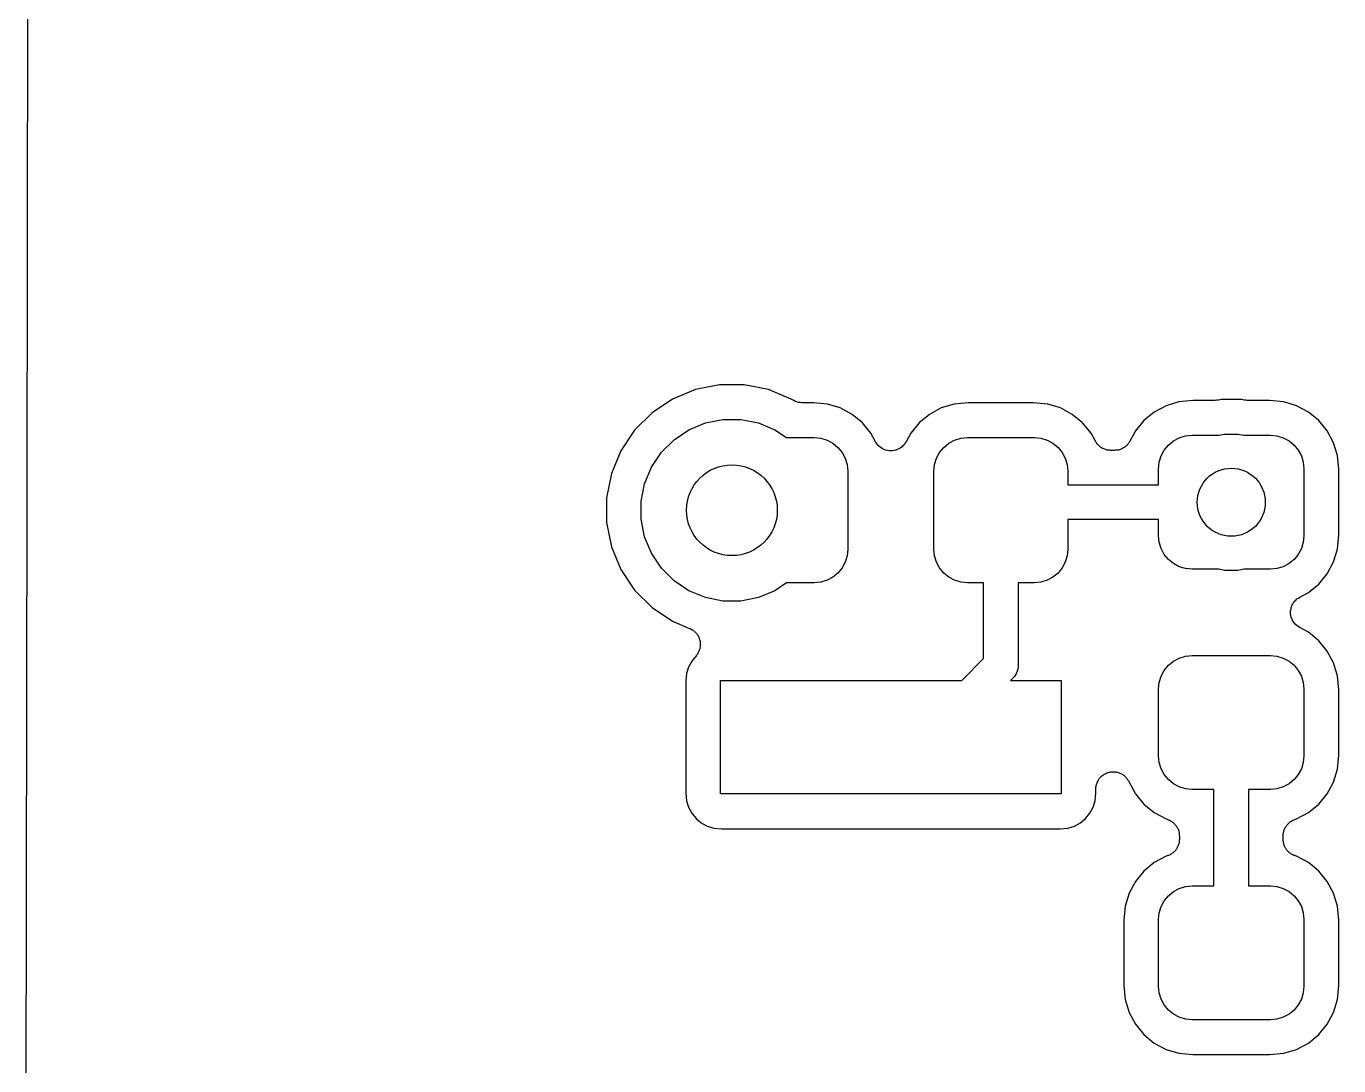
# Model space of a CAD drawing. Extents: x 0.48 to 2.43, y -7.79 to -4.85.
# Drawn here: x 0.48 to 0.7076, y -5.805 to -5.6247 of the extents above; entities that cross this region are included whole.
import ezdxf

# ---------------------------------------------------------------- set-up
doc = ezdxf.new("R2010")
doc.units = 0
doc.header["$MEASUREMENT"] = 0
doc.layers.add('BLACK', color=7, linetype='CONTINUOUS')

msp = doc.modelspace()

# ---------------------------------------------------------------- linework, layer by layer
at = {"layer": 'BLACK', "linetype": 'CONTINUOUS'}
for p, q in [((0.480105, -5.70622), (0.480248, -5.59801)), ((0.60022, -5.68691), (0.596019, -5.68775)), ((0.604504, -5.68691), (0.60022, -5.68691)), ((0.608706, -5.68775), (0.604504, -5.68691)), ((0.596019, -5.68775), (0.592061, -5.68939)), ((0.612664, -5.68939), (0.608706, -5.68775)), ((0.592061, -5.68939), (0.588499, -5.69177)), ((0.612851, -5.68951), (0.612664, -5.68939)), ((0.613095, -5.68964), (0.612851, -5.68951)), ((0.613336, -5.68978), (0.613095, -5.68964)), ((0.613352, -5.68978), (0.613336, -5.68978)), ((0.613368, -5.68979), (0.613352, -5.68978)), ((0.613632, -5.68987), (0.613368, -5.68979)), ((0.613894, -5.68995), (0.613632, -5.68987)), ((0.613911, -5.68996), (0.613894, -5.68995)), ((0.613928, -5.68996), (0.613911, -5.68996)), ((0.614202, -5.68999), (0.613928, -5.68996)), ((0.614476, -5.69002), (0.614202, -5.68999)), ((0.61451, -5.69002), (0.614476, -5.69002)), ((0.614511, -5.69002), (0.61451, -5.69002)), ((0.61451, -5.69002), (0.61451, -5.69002)), ((0.614518, -5.69002), (0.614511, -5.69002)), ((0.616486, -5.69002), (0.614518, -5.69002)), ((0.618943, -5.69026), (0.616486, -5.69002)), ((0.621163, -5.69093), (0.618943, -5.69026)), ((0.62321, -5.69203), (0.621163, -5.69093)), ((0.638679, -5.69093), (0.636633, -5.69203)), ((0.6409, -5.69026), (0.638679, -5.69093)), ((0.643356, -5.69002), (0.6409, -5.69026)), ((0.654675, -5.69002), (0.643356, -5.69002)), ((0.657132, -5.69026), (0.654675, -5.69002)), ((0.659352, -5.69093), (0.657132, -5.69026)), ((0.661399, -5.69203), (0.659352, -5.69093)), ((0.677656, -5.69054), (0.675609, -5.69163)), ((0.679876, -5.68987), (0.677656, -5.69054)), ((0.682332, -5.68963), (0.679876, -5.68987)), ((0.686156, -5.68963), (0.682332, -5.68963)), ((0.686426, -5.6896), (0.686156, -5.68963)), ((0.6867, -5.68958), (0.686426, -5.6896)), ((0.686738, -5.68957), (0.6867, -5.68958)), ((0.686739, -5.68957), (0.686738, -5.68957)), ((0.686741, -5.68957), (0.686739, -5.68957)), ((0.686739, -5.68957), (0.686739, -5.68957)), ((0.687222, -5.68947), (0.686741, -5.68957)), ((0.690731, -5.68947), (0.687222, -5.68947)), ((0.691212, -5.68957), (0.690731, -5.68947)), ((0.691482, -5.68959), (0.691212, -5.68957)), ((0.691755, -5.68963), (0.691482, -5.68959)), ((0.691794, -5.68963), (0.691755, -5.68963)), ((0.69562, -5.68963), (0.691794, -5.68963)), ((0.698077, -5.68987), (0.69562, -5.68963)), ((0.700297, -5.69054), (0.698077, -5.68987)), ((0.702343, -5.69163), (0.700297, -5.69054)), ((0.588499, -5.69177), (0.585469, -5.6948)), ((0.594903, -5.69471), (0.597769, -5.69352)), ((0.597769, -5.69352), (0.600811, -5.69291)), ((0.600811, -5.69291), (0.603913, -5.69291)), ((0.603913, -5.69291), (0.606956, -5.69352)), ((0.606956, -5.69352), (0.609822, -5.69471)), ((0.625003, -5.6935), (0.62321, -5.69203)), ((0.626475, -5.69529), (0.625003, -5.6935)), ((0.634839, -5.6935), (0.633367, -5.69529)), ((0.636633, -5.69203), (0.634839, -5.6935)), ((0.663192, -5.6935), (0.661399, -5.69203)), ((0.664664, -5.69529), (0.663192, -5.6935)), ((0.673816, -5.69311), (0.672344, -5.6949)), ((0.675609, -5.69163), (0.673816, -5.69311)), ((0.704137, -5.69311), (0.702343, -5.69163)), ((0.705609, -5.6949), (0.704137, -5.69311)), ((0.585469, -5.6948), (0.583089, -5.69836)), ((0.592323, -5.69643), (0.594903, -5.69471)), ((0.609822, -5.69471), (0.611853, -5.69606)), ((0.627276, -5.69679), (0.626475, -5.69529)), ((0.633367, -5.69529), (0.632567, -5.69679)), ((0.665414, -5.6967), (0.664664, -5.69529)), ((0.672344, -5.6949), (0.671383, -5.6967)), ((0.679963, -5.69611), (0.681052, -5.69578)), ((0.681052, -5.69578), (0.682185, -5.69567)), ((0.682185, -5.69567), (0.686823, -5.69567)), ((0.686823, -5.69567), (0.687813, -5.69547)), ((0.687813, -5.69547), (0.69014, -5.69547)), ((0.69014, -5.69547), (0.691129, -5.69567)), ((0.691129, -5.69567), (0.695768, -5.69567)), ((0.695768, -5.69567), (0.696901, -5.69578)), ((0.696901, -5.69578), (0.69799, -5.69611)), ((0.706703, -5.69695), (0.705609, -5.6949)), ((0.59013, -5.69862), (0.592323, -5.69643)), ((0.611853, -5.69606), (0.616634, -5.69606)), ((0.616634, -5.69606), (0.617767, -5.69617)), ((0.617767, -5.69617), (0.618856, -5.69651)), ((0.618856, -5.69651), (0.61986, -5.69704)), ((0.61986, -5.69704), (0.62074, -5.69776)), ((0.62074, -5.69776), (0.621462, -5.69864)), ((0.627435, -5.69703), (0.627276, -5.69679)), ((0.627592, -5.69727), (0.627435, -5.69703)), ((0.627597, -5.69727), (0.627592, -5.69727)), ((0.627601, -5.69728), (0.627597, -5.69727)), ((0.627802, -5.69748), (0.627601, -5.69728)), ((0.628004, -5.69768), (0.627802, -5.69748)), ((0.628009, -5.69769), (0.628004, -5.69768)), ((0.628014, -5.69769), (0.628009, -5.69769)), ((0.62825, -5.69785), (0.628014, -5.69769)), ((0.628489, -5.69801), (0.62825, -5.69785)), ((0.628495, -5.69802), (0.628489, -5.69801)), ((0.6285, -5.69802), (0.628495, -5.69802)), ((0.628767, -5.69813), (0.6285, -5.69802)), ((0.629028, -5.69824), (0.628767, -5.69813)), ((0.629034, -5.69824), (0.629028, -5.69824)), ((0.62904, -5.69825), (0.629034, -5.69824)), ((0.629324, -5.6983), (0.62904, -5.69825)), ((0.629601, -5.69836), (0.629324, -5.6983)), ((0.630762, -5.69826), (0.630482, -5.69831)), ((0.630768, -5.69825), (0.630762, -5.69826)), ((0.630775, -5.69825), (0.630768, -5.69825)), ((0.631042, -5.69814), (0.630775, -5.69825)), ((0.631305, -5.69804), (0.631042, -5.69814)), ((0.631311, -5.69804), (0.631305, -5.69804)), ((0.631317, -5.69803), (0.631311, -5.69804)), ((0.631558, -5.69787), (0.631317, -5.69803)), ((0.631796, -5.69772), (0.631558, -5.69787)), ((0.631801, -5.69771), (0.631796, -5.69772)), ((0.631806, -5.69771), (0.631801, -5.69771)), ((0.63201, -5.69751), (0.631806, -5.69771)), ((0.632215, -5.69731), (0.63201, -5.69751)), ((0.632219, -5.69731), (0.632215, -5.69731)), ((0.632224, -5.6973), (0.632219, -5.69731)), ((0.632379, -5.69707), (0.632224, -5.6973)), ((0.632547, -5.69683), (0.632379, -5.69707)), ((0.632553, -5.69682), (0.632547, -5.69683)), ((0.632567, -5.69679), (0.632553, -5.69682)), ((0.632553, -5.69682), (0.632553, -5.69682)), ((0.632553, -5.69682), (0.632553, -5.69682)), ((0.63838, -5.69864), (0.639102, -5.69776)), ((0.639102, -5.69776), (0.639982, -5.69704)), ((0.639982, -5.69704), (0.640986, -5.69651)), ((0.640986, -5.69651), (0.642076, -5.69617)), ((0.642076, -5.69617), (0.643209, -5.69606)), ((0.643209, -5.69606), (0.654823, -5.69606)), ((0.654823, -5.69606), (0.655956, -5.69617)), ((0.655956, -5.69617), (0.657045, -5.69651)), ((0.657045, -5.69651), (0.658049, -5.69704)), ((0.658049, -5.69704), (0.658929, -5.69776)), ((0.658929, -5.69776), (0.659651, -5.69864)), ((0.665488, -5.69681), (0.665414, -5.6967)), ((0.66555, -5.69693), (0.665488, -5.69681)), ((0.66565, -5.69705), (0.66555, -5.69693)), ((0.665739, -5.69718), (0.66565, -5.69705)), ((0.665833, -5.69728), (0.665739, -5.69718)), ((0.665917, -5.69738), (0.665833, -5.69728)), ((0.66604, -5.69749), (0.665917, -5.69738)), ((0.666153, -5.6976), (0.66604, -5.69749)), ((0.666263, -5.69767), (0.666153, -5.6976)), ((0.666365, -5.69776), (0.666263, -5.69767)), ((0.666506, -5.69784), (0.666365, -5.69776)), ((0.666639, -5.69793), (0.666506, -5.69784)), ((0.666762, -5.69798), (0.666639, -5.69793)), ((0.666878, -5.69804), (0.666762, -5.69798)), ((0.667031, -5.69809), (0.666878, -5.69804)), ((0.667179, -5.69815), (0.667031, -5.69809)), ((0.667309, -5.69818), (0.667179, -5.69815)), ((0.667436, -5.69822), (0.667309, -5.69818)), ((0.667596, -5.69824), (0.667436, -5.69822)), ((0.667753, -5.69827), (0.667596, -5.69824)), ((0.667886, -5.69827), (0.667753, -5.69827)), ((0.668018, -5.69828), (0.667886, -5.69827)), ((0.66806, -5.69828), (0.668018, -5.69828)), ((0.668737, -5.69828), (0.66806, -5.69828)), ((0.66887, -5.69827), (0.668737, -5.69828)), ((0.669003, -5.69827), (0.66887, -5.69827)), ((0.66916, -5.69824), (0.669003, -5.69827)), ((0.66932, -5.69823), (0.66916, -5.69824)), ((0.669447, -5.69819), (0.66932, -5.69823)), ((0.669578, -5.69816), (0.669447, -5.69819)), ((0.669727, -5.6981), (0.669578, -5.69816)), ((0.669881, -5.69806), (0.669727, -5.6981)), ((0.669998, -5.69799), (0.669881, -5.69806)), ((0.670121, -5.69795), (0.669998, -5.69799)), ((0.670256, -5.69786), (0.670121, -5.69795)), ((0.670398, -5.69778), (0.670256, -5.69786)), ((0.670501, -5.6977), (0.670398, -5.69778)), ((0.670612, -5.69763), (0.670501, -5.6977)), ((0.670727, -5.69751), (0.670612, -5.69763)), ((0.670851, -5.69741), (0.670727, -5.69751)), ((0.670936, -5.69731), (0.670851, -5.69741)), ((0.671031, -5.69722), (0.670936, -5.69731)), ((0.671122, -5.69708), (0.671031, -5.69722)), ((0.671224, -5.69696), (0.671122, -5.69708)), ((0.671288, -5.69684), (0.671224, -5.69696)), ((0.671363, -5.69673), (0.671288, -5.69684)), ((0.671383, -5.6967), (0.671363, -5.69673)), ((0.67682, -5.69925), (0.677357, -5.69825)), ((0.677357, -5.69825), (0.678079, -5.69737)), ((0.678079, -5.69737), (0.678959, -5.69665)), ((0.678959, -5.69665), (0.679963, -5.69611)), ((0.69799, -5.69611), (0.698994, -5.69665)), ((0.698994, -5.69665), (0.699874, -5.69737)), ((0.699874, -5.69737), (0.700596, -5.69825)), ((0.700596, -5.69825), (0.701133, -5.69925)), ((0.707376, -5.69917), (0.706703, -5.69695)), ((0.583089, -5.69836), (0.58145, -5.70232)), ((0.588406, -5.7012), (0.59013, -5.69862)), ((0.621462, -5.69864), (0.621999, -5.69965)), ((0.621999, -5.69965), (0.622329, -5.70074)), ((0.629608, -5.69836), (0.629601, -5.69836)), ((0.629614, -5.69836), (0.629608, -5.69836)), ((0.629902, -5.69836), (0.629614, -5.69836)), ((0.630187, -5.69837), (0.629902, -5.69836)), ((0.630193, -5.69836), (0.630187, -5.69837)), ((0.6302, -5.69836), (0.630193, -5.69836)), ((0.630482, -5.69831), (0.6302, -5.69836)), ((0.637513, -5.70074), (0.637844, -5.69965)), ((0.637844, -5.69965), (0.63838, -5.69864)), ((0.659651, -5.69864), (0.660188, -5.69965)), ((0.660188, -5.69965), (0.660518, -5.70074)), ((0.676378, -5.70148), (0.67649, -5.70034)), ((0.67649, -5.70034), (0.67682, -5.69925)), ((0.701133, -5.69925), (0.701463, -5.70034)), ((0.701463, -5.70034), (0.701575, -5.70148)), ((0.707618, -5.70162), (0.707376, -5.69917)), ((0.58145, -5.70232), (0.580614, -5.70652)), ((0.587219, -5.70407), (0.588406, -5.7012)), ((0.622329, -5.70074), (0.622441, -5.70187)), ((0.622441, -5.70187), (0.622441, -5.71545)), ((0.637402, -5.70187), (0.637513, -5.70074)), ((0.637402, -5.71545), (0.637402, -5.70187)), ((0.660518, -5.70074), (0.66063, -5.70187)), ((0.66063, -5.70187), (0.66063, -5.70428)), ((0.676378, -5.70428), (0.676378, -5.70148)), ((0.701575, -5.70148), (0.701575, -5.71309)), ((0.707618, -5.71294), (0.707618, -5.70162)), ((0.586614, -5.70711), (0.587219, -5.70407)), ((0.66063, -5.70428), (0.676378, -5.70428)), ((0.479959, -5.81693), (0.480105, -5.70622)), ((0.480105, -5.70622), (0.480105, -5.70622)), ((0.580614, -5.70652), (0.580614, -5.7108)), ((0.586614, -5.71021), (0.586614, -5.70711)), ((0.580614, -5.7108), (0.58145, -5.71501)), ((0.587219, -5.71325), (0.586614, -5.71021)), ((0.676378, -5.71028), (0.66063, -5.71028)), ((0.66063, -5.71028), (0.66063, -5.71545)), ((0.676378, -5.71309), (0.676378, -5.71028)), ((0.588406, -5.71612), (0.587219, -5.71325)), ((0.67649, -5.71422), (0.676378, -5.71309)), ((0.67682, -5.71531), (0.67649, -5.71422)), ((0.701463, -5.71422), (0.701133, -5.71531)), ((0.701575, -5.71309), (0.701463, -5.71422)), ((0.707376, -5.7154), (0.707618, -5.71294)), ((0.58145, -5.71501), (0.583089, -5.71896)), ((0.59013, -5.7187), (0.588406, -5.71612)), ((0.622441, -5.71545), (0.622329, -5.71659)), ((0.637513, -5.71659), (0.637402, -5.71545)), ((0.66063, -5.71545), (0.660518, -5.71659)), ((0.677357, -5.71632), (0.67682, -5.71531)), ((0.678079, -5.7172), (0.677357, -5.71632)), ((0.700596, -5.71632), (0.699874, -5.7172)), ((0.701133, -5.71531), (0.700596, -5.71632)), ((0.706703, -5.71762), (0.707376, -5.7154)), ((0.592323, -5.72089), (0.59013, -5.7187)), ((0.621462, -5.71868), (0.62074, -5.71956)), ((0.621999, -5.71768), (0.621462, -5.71868)), ((0.622329, -5.71659), (0.621999, -5.71768)), ((0.637844, -5.71768), (0.637513, -5.71659)), ((0.63838, -5.71868), (0.637844, -5.71768)), ((0.639102, -5.71956), (0.63838, -5.71868)), ((0.659651, -5.71868), (0.658929, -5.71956)), ((0.660188, -5.71768), (0.659651, -5.71868)), ((0.660518, -5.71659), (0.660188, -5.71768)), ((0.678959, -5.71792), (0.678079, -5.7172)), ((0.679963, -5.71846), (0.678959, -5.71792)), ((0.681052, -5.71879), (0.679963, -5.71846)), ((0.682185, -5.7189), (0.681052, -5.71879)), ((0.696901, -5.71879), (0.695768, -5.7189)), ((0.69799, -5.71846), (0.696901, -5.71879)), ((0.698994, -5.71792), (0.69799, -5.71846)), ((0.699874, -5.7172), (0.698994, -5.71792)), ((0.705609, -5.71967), (0.706703, -5.71762)), ((0.583089, -5.71896), (0.585469, -5.72252)), ((0.594903, -5.72262), (0.592323, -5.72089)), ((0.618856, -5.72082), (0.617767, -5.72115)), ((0.61986, -5.72028), (0.618856, -5.72082)), ((0.62074, -5.71956), (0.61986, -5.72028)), ((0.639982, -5.72028), (0.639102, -5.71956)), ((0.640986, -5.72082), (0.639982, -5.72028)), ((0.642076, -5.72115), (0.640986, -5.72082)), ((0.657045, -5.72082), (0.655956, -5.72115)), ((0.658049, -5.72028), (0.657045, -5.72082)), ((0.658929, -5.71956), (0.658049, -5.72028)), ((0.686823, -5.7189), (0.682185, -5.7189)), ((0.687813, -5.71909), (0.686823, -5.7189)), ((0.69014, -5.71909), (0.687813, -5.71909)), ((0.691129, -5.7189), (0.69014, -5.71909)), ((0.695768, -5.7189), (0.691129, -5.7189)), ((0.704137, -5.72146), (0.705609, -5.71967)), ((0.585469, -5.72252), (0.588499, -5.72555)), ((0.597769, -5.7238), (0.594903, -5.72262)), ((0.609822, -5.72262), (0.606956, -5.7238)), ((0.611853, -5.72126), (0.609822, -5.72262)), ((0.616634, -5.72126), (0.611853, -5.72126)), ((0.617767, -5.72115), (0.616634, -5.72126)), ((0.643209, -5.72126), (0.642076, -5.72115)), ((0.646016, -5.72126), (0.643209, -5.72126)), ((0.646016, -5.73439), (0.646016, -5.72126)), ((0.654823, -5.72126), (0.652016, -5.72126)), ((0.652016, -5.72126), (0.652016, -5.73548)), ((0.655956, -5.72115), (0.654823, -5.72126)), ((0.700846, -5.72373), (0.702343, -5.72293)), ((0.702343, -5.72293), (0.704137, -5.72146)), ((0.588499, -5.72555), (0.592061, -5.72793)), ((0.600811, -5.72441), (0.597769, -5.7238)), ((0.603913, -5.72441), (0.600811, -5.72441)), ((0.606956, -5.7238), (0.603913, -5.72441)), ((0.699336, -5.72578), (0.699393, -5.7255)), ((0.699393, -5.7255), (0.699395, -5.72549)), ((0.699395, -5.72549), (0.699397, -5.72548)), ((0.699397, -5.72548), (0.699507, -5.72522)), ((0.699507, -5.72522), (0.699618, -5.72496)), ((0.699618, -5.72496), (0.699622, -5.72495)), ((0.699622, -5.72495), (0.699625, -5.72495)), ((0.699625, -5.72495), (0.699786, -5.72471)), ((0.699786, -5.72471), (0.699945, -5.72447)), ((0.699945, -5.72447), (0.699949, -5.72447)), ((0.699949, -5.72447), (0.699953, -5.72446)), ((0.699953, -5.72446), (0.700158, -5.72426)), ((0.700158, -5.72426), (0.700359, -5.72406)), ((0.700359, -5.72406), (0.700365, -5.72405)), ((0.700365, -5.72405), (0.700369, -5.72405)), ((0.700369, -5.72405), (0.700608, -5.72389)), ((0.700608, -5.72389), (0.700846, -5.72373)), ((0.699272, -5.72664), (0.699275, -5.72636)), ((0.699273, -5.72665), (0.699272, -5.72664)), ((0.699273, -5.72666), (0.699273, -5.72665)), ((0.699327, -5.72694), (0.699273, -5.72666)), ((0.699275, -5.72636), (0.699276, -5.72607)), ((0.699276, -5.72607), (0.699278, -5.72606)), ((0.699278, -5.72606), (0.699336, -5.72578)), ((0.699278, -5.72606), (0.699278, -5.72606)), ((0.699381, -5.72722), (0.699327, -5.72694)), ((0.699383, -5.72722), (0.699381, -5.72722)), ((0.699384, -5.72723), (0.699383, -5.72722)), ((0.699492, -5.7275), (0.699384, -5.72723)), ((0.699599, -5.72776), (0.699492, -5.7275)), ((0.699602, -5.72777), (0.699599, -5.72776)), ((0.699605, -5.72777), (0.699602, -5.72777)), ((0.699762, -5.72801), (0.699605, -5.72777)), ((0.592061, -5.72793), (0.595031, -5.72916)), ((0.595031, -5.72916), (0.595069, -5.72918)), ((0.595069, -5.72918), (0.59519, -5.72925)), ((0.59519, -5.72925), (0.595317, -5.7293)), ((0.595317, -5.7293), (0.595446, -5.72939)), ((0.595446, -5.72939), (0.595582, -5.72946)), ((0.595582, -5.72946), (0.595688, -5.72955)), ((0.595688, -5.72955), (0.595802, -5.72963)), ((0.595802, -5.72963), (0.595911, -5.72974)), ((0.595911, -5.72974), (0.59603, -5.72984)), ((0.59603, -5.72984), (0.596116, -5.72995)), ((0.596116, -5.72995), (0.596213, -5.73005)), ((0.596213, -5.73005), (0.596299, -5.73018)), ((0.699918, -5.72825), (0.699762, -5.72801)), ((0.699923, -5.72826), (0.699918, -5.72825)), ((0.699927, -5.72826), (0.699923, -5.72826)), ((0.700121, -5.72846), (0.699927, -5.72826)), ((0.700327, -5.72867), (0.700121, -5.72846)), ((0.700333, -5.72868), (0.700327, -5.72867)), ((0.700337, -5.72868), (0.700333, -5.72868)), ((0.700561, -5.72883), (0.700337, -5.72868)), ((0.700809, -5.729), (0.700561, -5.72883)), ((0.700846, -5.72902), (0.700809, -5.729)), ((0.702343, -5.72982), (0.700846, -5.72902)), ((0.704137, -5.7313), (0.702343, -5.72982)), ((0.596299, -5.73018), (0.596396, -5.7303)), ((0.596396, -5.7303), (0.596459, -5.73042)), ((0.596459, -5.73042), (0.596536, -5.73054)), ((0.596536, -5.73054), (0.596594, -5.73068)), ((0.596594, -5.73068), (0.596666, -5.73082)), ((0.596666, -5.73082), (0.596705, -5.73095)), ((0.596705, -5.73095), (0.596757, -5.73108)), ((0.596757, -5.73108), (0.596787, -5.73123)), ((0.596787, -5.73123), (0.59683, -5.73138)), ((0.596837, -5.73239), (0.59682, -5.73254)), ((0.59683, -5.73138), (0.596843, -5.73152)), ((0.596867, -5.73224), (0.596837, -5.73239)), ((0.596843, -5.73152), (0.596869, -5.73165)), ((0.596868, -5.7321), (0.596867, -5.73224)), ((0.596882, -5.73196), (0.596868, -5.7321)), ((0.596869, -5.73165), (0.596869, -5.73181)), ((0.596869, -5.73181), (0.596882, -5.73196)), ((0.705609, -5.73309), (0.704137, -5.7313)), ((0.596202, -5.73384), (0.595381, -5.73484)), ((0.596279, -5.73372), (0.596202, -5.73384)), ((0.596367, -5.73362), (0.596279, -5.73372)), ((0.59644, -5.73348), (0.596367, -5.73362)), ((0.596527, -5.73335), (0.59644, -5.73348)), ((0.59658, -5.73322), (0.596527, -5.73335)), ((0.596646, -5.7331), (0.59658, -5.73322)), ((0.596692, -5.73296), (0.596646, -5.7331)), ((0.596752, -5.73281), (0.596692, -5.73296)), ((0.596779, -5.73268), (0.596752, -5.73281)), ((0.59682, -5.73254), (0.596779, -5.73268)), ((0.642214, -5.73819), (0.646016, -5.73439)), ((0.678959, -5.73484), (0.679963, -5.7343)), ((0.679963, -5.7343), (0.681052, -5.73397)), ((0.681052, -5.73397), (0.682185, -5.73386)), ((0.682185, -5.73386), (0.695768, -5.73386)), ((0.695768, -5.73386), (0.696901, -5.73397)), ((0.696901, -5.73397), (0.69799, -5.7343)), ((0.69799, -5.7343), (0.698994, -5.73484)), ((0.706703, -5.73514), (0.705609, -5.73309)), ((0.594824, -5.73588), (0.594481, -5.73701)), ((0.595381, -5.73484), (0.594824, -5.73588)), ((0.651693, -5.73699), (0.651522, -5.7373)), ((0.651801, -5.73678), (0.651693, -5.73699)), ((0.651972, -5.73622), (0.651801, -5.73678)), ((0.652016, -5.73578), (0.651972, -5.73622)), ((0.652016, -5.73548), (0.65203, -5.73563)), ((0.65203, -5.73563), (0.652016, -5.73578)), ((0.652016, -5.73578), (0.652016, -5.73578)), ((0.67682, -5.73744), (0.677357, -5.73644)), ((0.677357, -5.73644), (0.678079, -5.73556)), ((0.678079, -5.73556), (0.678959, -5.73484)), ((0.698994, -5.73484), (0.699874, -5.73556)), ((0.699874, -5.73556), (0.700596, -5.73644)), ((0.700596, -5.73644), (0.701133, -5.73744)), ((0.707376, -5.73736), (0.706703, -5.73514)), ((0.594481, -5.73701), (0.59435, -5.73834)), ((0.59435, -5.73834), (0.59435, -5.75773)), ((0.600394, -5.75787), (0.600394, -5.73819)), ((0.600394, -5.73819), (0.642214, -5.73819)), ((0.651033, -5.73786), (0.650699, -5.73819)), ((0.650699, -5.73819), (0.659449, -5.73819)), ((0.651147, -5.73776), (0.651033, -5.73786)), ((0.651373, -5.73749), (0.651147, -5.73776)), ((0.651522, -5.7373), (0.651373, -5.73749)), ((0.659449, -5.73819), (0.659449, -5.75787)), ((0.676378, -5.73967), (0.67649, -5.73853)), ((0.67649, -5.73853), (0.67682, -5.73744)), ((0.701133, -5.73744), (0.701463, -5.73853)), ((0.701463, -5.73853), (0.701575, -5.73967)), ((0.707618, -5.73981), (0.707376, -5.73736)), ((0.676378, -5.75128), (0.676378, -5.73967)), ((0.701575, -5.73967), (0.701575, -5.75128)), ((0.707618, -5.75113), (0.707618, -5.73981)), ((0.67649, -5.75241), (0.676378, -5.75128)), ((0.67682, -5.7535), (0.67649, -5.75241)), ((0.701463, -5.75241), (0.701133, -5.7535)), ((0.701575, -5.75128), (0.701463, -5.75241)), ((0.707376, -5.75359), (0.707618, -5.75113)), ((0.666017, -5.75532), (0.666109, -5.75521)), ((0.666109, -5.75521), (0.66619, -5.75509)), ((0.66619, -5.75509), (0.666297, -5.75499)), ((0.666297, -5.75499), (0.666393, -5.75487)), ((0.666393, -5.75487), (0.666505, -5.75478)), ((0.666505, -5.75478), (0.666607, -5.75468)), ((0.666607, -5.75468), (0.666733, -5.7546)), ((0.666733, -5.7546), (0.66685, -5.7545)), ((0.66685, -5.7545), (0.666977, -5.75444)), ((0.666977, -5.75444), (0.667097, -5.75436)), ((0.667097, -5.75436), (0.667236, -5.7543)), ((0.667236, -5.7543), (0.667369, -5.75423)), ((0.667369, -5.75423), (0.667506, -5.75419)), ((0.667506, -5.75419), (0.667639, -5.75414)), ((0.667639, -5.75414), (0.667787, -5.75411)), ((0.667787, -5.75411), (0.66793, -5.75407)), ((0.66793, -5.75407), (0.668073, -5.75405)), ((0.668073, -5.75405), (0.668214, -5.75403)), ((0.668214, -5.75403), (0.668364, -5.75403)), ((0.668364, -5.75403), (0.668513, -5.75401)), ((0.668513, -5.75401), (0.668656, -5.75403)), ((0.668656, -5.75403), (0.668799, -5.75403)), ((0.668799, -5.75403), (0.668946, -5.75406)), ((0.668946, -5.75406), (0.669096, -5.75408)), ((0.669096, -5.75408), (0.669233, -5.75412)), ((0.669233, -5.75412), (0.669373, -5.75415)), ((0.669373, -5.75415), (0.669511, -5.7542)), ((0.669511, -5.7542), (0.669655, -5.75425)), ((0.669655, -5.75425), (0.669781, -5.75432)), ((0.669781, -5.75432), (0.669913, -5.75437)), ((0.669913, -5.75437), (0.670038, -5.75446)), ((0.670038, -5.75446), (0.67017, -5.75453)), ((0.67017, -5.75453), (0.670281, -5.75462)), ((0.670281, -5.75462), (0.6704, -5.7547)), ((0.6704, -5.7547), (0.670506, -5.7548)), ((0.670506, -5.7548), (0.670621, -5.7549)), ((0.670621, -5.7549), (0.670712, -5.75501)), ((0.670712, -5.75501), (0.670813, -5.75511)), ((0.670813, -5.75511), (0.670896, -5.75524)), ((0.677357, -5.75451), (0.67682, -5.7535)), ((0.678079, -5.75539), (0.677357, -5.75451)), ((0.700596, -5.75451), (0.699874, -5.75539)), ((0.701133, -5.7535), (0.700596, -5.75451)), ((0.706703, -5.75581), (0.707376, -5.75359)), ((0.665492, -5.75701), (0.665493, -5.75697)), ((0.665492, -5.75773), (0.665492, -5.75701)), ((0.665493, -5.75697), (0.665509, -5.75683)), ((0.665509, -5.75683), (0.66551, -5.75669)), ((0.66551, -5.75669), (0.665541, -5.75654)), ((0.665541, -5.75654), (0.665558, -5.75639)), ((0.665558, -5.75639), (0.665601, -5.75625)), ((0.665601, -5.75625), (0.665631, -5.75611)), ((0.665631, -5.75611), (0.66569, -5.75598)), ((0.66569, -5.75598), (0.665735, -5.75583)), ((0.665735, -5.75583), (0.665804, -5.75571)), ((0.665804, -5.75571), (0.66586, -5.75557)), ((0.66586, -5.75557), (0.665945, -5.75545)), ((0.665945, -5.75545), (0.666017, -5.75532)), ((0.670896, -5.75524), (0.670991, -5.75535)), ((0.670991, -5.75535), (0.671059, -5.75548)), ((0.671059, -5.75548), (0.671138, -5.7556)), ((0.671138, -5.7556), (0.672344, -5.75786)), ((0.678959, -5.75611), (0.678079, -5.75539)), ((0.679963, -5.75664), (0.678959, -5.75611)), ((0.681052, -5.75698), (0.679963, -5.75664)), ((0.682185, -5.75709), (0.681052, -5.75698)), ((0.685976, -5.75709), (0.682185, -5.75709)), ((0.685976, -5.77382), (0.685976, -5.75709)), ((0.695768, -5.75709), (0.691976, -5.75709)), ((0.691976, -5.75709), (0.691976, -5.77382)), ((0.696901, -5.75698), (0.695768, -5.75709)), ((0.69799, -5.75664), (0.696901, -5.75698)), ((0.698994, -5.75611), (0.69799, -5.75664)), ((0.699874, -5.75539), (0.698994, -5.75611)), ((0.705609, -5.75786), (0.706703, -5.75581)), ((0.59435, -5.75773), (0.594481, -5.75905)), ((0.594481, -5.75905), (0.594824, -5.76018)), ((0.659449, -5.75787), (0.600394, -5.75787)), ((0.665019, -5.76018), (0.665362, -5.75905)), ((0.665362, -5.75905), (0.665492, -5.75773)), ((0.672344, -5.75786), (0.673816, -5.75965)), ((0.673816, -5.75965), (0.675609, -5.76112)), ((0.702343, -5.76112), (0.704137, -5.75965)), ((0.704137, -5.75965), (0.705609, -5.75786)), ((0.594824, -5.76018), (0.595381, -5.76122)), ((0.595381, -5.76122), (0.596131, -5.76214)), ((0.663712, -5.76214), (0.664462, -5.76122)), ((0.664462, -5.76122), (0.665019, -5.76018)), ((0.675609, -5.76112), (0.677656, -5.76221)), ((0.700297, -5.76221), (0.702343, -5.76112)), ((0.596131, -5.76214), (0.597044, -5.76289)), ((0.597044, -5.76289), (0.598086, -5.76344)), ((0.598086, -5.76344), (0.599217, -5.76379)), ((0.599217, -5.76379), (0.600541, -5.76392)), ((0.600541, -5.76392), (0.659301, -5.76392)), ((0.659301, -5.76392), (0.660625, -5.76379)), ((0.660625, -5.76379), (0.661756, -5.76344)), ((0.661756, -5.76344), (0.662798, -5.76289)), ((0.662798, -5.76289), (0.663712, -5.76214)), ((0.677656, -5.76221), (0.677847, -5.76227)), ((0.677847, -5.76227), (0.677887, -5.76229)), ((0.677887, -5.76229), (0.678011, -5.76234)), ((0.678011, -5.76234), (0.678139, -5.76238)), ((0.678139, -5.76238), (0.678279, -5.76245)), ((0.678279, -5.76245), (0.678425, -5.76252)), ((0.678425, -5.76252), (0.678536, -5.76259)), ((0.678536, -5.76259), (0.678654, -5.76266)), ((0.678654, -5.76266), (0.678776, -5.76276)), ((0.678776, -5.76276), (0.678908, -5.76285)), ((0.678908, -5.76285), (0.679002, -5.76294)), ((0.679002, -5.76294), (0.679105, -5.76303)), ((0.679105, -5.76303), (0.679206, -5.76315)), ((0.679206, -5.76315), (0.679317, -5.76327)), ((0.679317, -5.76327), (0.67939, -5.76338)), ((0.67939, -5.76338), (0.679475, -5.76348)), ((0.679475, -5.76348), (0.67955, -5.76362)), ((0.67955, -5.76362), (0.679637, -5.76376)), ((0.679637, -5.76376), (0.679687, -5.76388)), ((0.679687, -5.76388), (0.67975, -5.764)), ((0.67975, -5.764), (0.679796, -5.76415)), ((0.679796, -5.76415), (0.679855, -5.7643)), ((0.679855, -5.7643), (0.67988, -5.76443)), ((0.698083, -5.76439), (0.698109, -5.76426)), ((0.698109, -5.76426), (0.698171, -5.76411)), ((0.698171, -5.76411), (0.698219, -5.76396)), ((0.698219, -5.76396), (0.698284, -5.76384)), ((0.698284, -5.76384), (0.698336, -5.76372)), ((0.698336, -5.76372), (0.698424, -5.76359)), ((0.698424, -5.76359), (0.698501, -5.76345)), ((0.698501, -5.76345), (0.698587, -5.76335)), ((0.698587, -5.76335), (0.698662, -5.76323)), ((0.698662, -5.76323), (0.698775, -5.76312)), ((0.698775, -5.76312), (0.698877, -5.763)), ((0.698877, -5.763), (0.698982, -5.76292)), ((0.698982, -5.76292), (0.699077, -5.76282)), ((0.699077, -5.76282), (0.69921, -5.76273)), ((0.69921, -5.76273), (0.699334, -5.76263)), ((0.699334, -5.76263), (0.699453, -5.76257)), ((0.699453, -5.76257), (0.699565, -5.7625)), ((0.699565, -5.7625), (0.699712, -5.76244)), ((0.699712, -5.76244), (0.699853, -5.76236)), ((0.699853, -5.76236), (0.699981, -5.76232)), ((0.699981, -5.76232), (0.700106, -5.76227)), ((0.700106, -5.76227), (0.700297, -5.76221)), ((0.67987, -5.76651), (0.679843, -5.76665)), ((0.679911, -5.76639), (0.67987, -5.76651)), ((0.67988, -5.76443), (0.679919, -5.76456)), ((0.679929, -5.76623), (0.679911, -5.76639)), ((0.679919, -5.76456), (0.679935, -5.76472)), ((0.67996, -5.76607), (0.679929, -5.76623)), ((0.679935, -5.76472), (0.679964, -5.76488)), ((0.679961, -5.76594), (0.67996, -5.76607)), ((0.679976, -5.7658), (0.679961, -5.76594)), ((0.679964, -5.76488), (0.679963, -5.76501)), ((0.679963, -5.76501), (0.679976, -5.76514)), ((0.679976, -5.76514), (0.679976, -5.76576)), ((0.679976, -5.76576), (0.679976, -5.7658)), ((0.697976, -5.76514), (0.697977, -5.7651)), ((0.697976, -5.76576), (0.697976, -5.76514)), ((0.697989, -5.7659), (0.697976, -5.76576)), ((0.697977, -5.7651), (0.697992, -5.76497)), ((0.697988, -5.76603), (0.697989, -5.7659)), ((0.698018, -5.76619), (0.697988, -5.76603)), ((0.697992, -5.76483), (0.698024, -5.76468)), ((0.697992, -5.76497), (0.697992, -5.76483)), ((0.698022, -5.76622), (0.698018, -5.76619)), ((0.69803, -5.76631), (0.698022, -5.76622)), ((0.698024, -5.76468), (0.698042, -5.76452)), ((0.698034, -5.76634), (0.69803, -5.76631)), ((0.69803, -5.76631), (0.69803, -5.76631)), ((0.698072, -5.76647), (0.698034, -5.76634)), ((0.698042, -5.76452), (0.698083, -5.76439)), ((0.698097, -5.76661), (0.698072, -5.76647)), ((0.677656, -5.76869), (0.675609, -5.76978)), ((0.677847, -5.76863), (0.677656, -5.76869)), ((0.677972, -5.76858), (0.677847, -5.76863)), ((0.6781, -5.76854), (0.677972, -5.76858)), ((0.678241, -5.76847), (0.6781, -5.76854)), ((0.678388, -5.76841), (0.678241, -5.76847)), ((0.6785, -5.76833), (0.678388, -5.76841)), ((0.678619, -5.76827), (0.6785, -5.76833)), ((0.678743, -5.76817), (0.678619, -5.76827)), ((0.678875, -5.76808), (0.678743, -5.76817)), ((0.678971, -5.76799), (0.678875, -5.76808)), ((0.679076, -5.76791), (0.678971, -5.76799)), ((0.679178, -5.76778), (0.679076, -5.76791)), ((0.67929, -5.76767), (0.679178, -5.76778)), ((0.679365, -5.76756), (0.67929, -5.76767)), ((0.679452, -5.76746), (0.679365, -5.76756)), ((0.679528, -5.76732), (0.679452, -5.76746)), ((0.679617, -5.76719), (0.679528, -5.76732)), ((0.679669, -5.76706), (0.679617, -5.76719)), ((0.679734, -5.76694), (0.679669, -5.76706)), ((0.679782, -5.76679), (0.679734, -5.76694)), ((0.679843, -5.76665), (0.679782, -5.76679)), ((0.698157, -5.76675), (0.698097, -5.76661)), ((0.698203, -5.76691), (0.698157, -5.76675)), ((0.698266, -5.76702), (0.698203, -5.76691)), ((0.698316, -5.76715), (0.698266, -5.76702)), ((0.698403, -5.76728), (0.698316, -5.76715)), ((0.698478, -5.76742), (0.698403, -5.76728)), ((0.698563, -5.76753), (0.698478, -5.76742)), ((0.698636, -5.76764), (0.698563, -5.76753)), ((0.698747, -5.76775), (0.698636, -5.76764)), ((0.698848, -5.76788), (0.698747, -5.76775)), ((0.698951, -5.76796), (0.698848, -5.76788)), ((0.699045, -5.76806), (0.698951, -5.76796)), ((0.699176, -5.76815), (0.699045, -5.76806)), ((0.699299, -5.76825), (0.699176, -5.76815)), ((0.699417, -5.76831), (0.699299, -5.76825)), ((0.699528, -5.76839), (0.699417, -5.76831)), ((0.699674, -5.76845), (0.699528, -5.76839)), ((0.699814, -5.76853), (0.699674, -5.76845)), ((0.699942, -5.76857), (0.699814, -5.76853)), ((0.700066, -5.76862), (0.699942, -5.76857)), ((0.700106, -5.76863), (0.700066, -5.76862)), ((0.700297, -5.76869), (0.700106, -5.76863)), ((0.702343, -5.76978), (0.700297, -5.76869)), ((0.675609, -5.76978), (0.673816, -5.77126)), ((0.704137, -5.77126), (0.702343, -5.76978)), ((0.672344, -5.77305), (0.67125, -5.7751)), ((0.673816, -5.77126), (0.672344, -5.77305)), ((0.705609, -5.77305), (0.704137, -5.77126)), ((0.706703, -5.7751), (0.705609, -5.77305)), ((0.67125, -5.7751), (0.670576, -5.77732)), ((0.677357, -5.7764), (0.678079, -5.77552)), ((0.678079, -5.77552), (0.678959, -5.7748)), ((0.678959, -5.7748), (0.679963, -5.77426)), ((0.679963, -5.77426), (0.681052, -5.77393)), ((0.681052, -5.77393), (0.682185, -5.77382)), ((0.682185, -5.77382), (0.685976, -5.77382)), ((0.691976, -5.77382), (0.695768, -5.77382)), ((0.695768, -5.77382), (0.696901, -5.77393)), ((0.696901, -5.77393), (0.69799, -5.77426)), ((0.69799, -5.77426), (0.698994, -5.7748)), ((0.698994, -5.7748), (0.699874, -5.77552)), ((0.699874, -5.77552), (0.700596, -5.7764)), ((0.707376, -5.77732), (0.706703, -5.7751)), ((0.670576, -5.77732), (0.670334, -5.77977)), ((0.67649, -5.77849), (0.67682, -5.7774)), ((0.67682, -5.7774), (0.677357, -5.7764)), ((0.700596, -5.7764), (0.701133, -5.7774)), ((0.701133, -5.7774), (0.701463, -5.77849)), ((0.707618, -5.77977), (0.707376, -5.77732)), ((0.670334, -5.77977), (0.670334, -5.79109)), ((0.676378, -5.77963), (0.67649, -5.77849)), ((0.676378, -5.79124), (0.676378, -5.77963)), ((0.701463, -5.77849), (0.701575, -5.77963)), ((0.701575, -5.77963), (0.701575, -5.79124)), ((0.707618, -5.79109), (0.707618, -5.77977)), ((0.670334, -5.79109), (0.670576, -5.79355)), ((0.67649, -5.79237), (0.676378, -5.79124)), ((0.701575, -5.79124), (0.701463, -5.79237)), ((0.707376, -5.79355), (0.707618, -5.79109)), ((0.670576, -5.79355), (0.67125, -5.79577)), ((0.67682, -5.79346), (0.67649, -5.79237)), ((0.677357, -5.79447), (0.67682, -5.79346)), ((0.701133, -5.79346), (0.700596, -5.79447)), ((0.701463, -5.79237), (0.701133, -5.79346)), ((0.706703, -5.79577), (0.707376, -5.79355)), ((0.67125, -5.79577), (0.672344, -5.79782)), ((0.678079, -5.79535), (0.677357, -5.79447)), ((0.678959, -5.79607), (0.678079, -5.79535)), ((0.679963, -5.79661), (0.678959, -5.79607)), ((0.698994, -5.79607), (0.69799, -5.79661)), ((0.699874, -5.79535), (0.698994, -5.79607)), ((0.700596, -5.79447), (0.699874, -5.79535)), ((0.705609, -5.79782), (0.706703, -5.79577)), ((0.672344, -5.79782), (0.673816, -5.79961)), ((0.681052, -5.79694), (0.679963, -5.79661)), ((0.682185, -5.79705), (0.681052, -5.79694)), ((0.695768, -5.79705), (0.682185, -5.79705)), ((0.696901, -5.79694), (0.695768, -5.79705)), ((0.69799, -5.79661), (0.696901, -5.79694)), ((0.704137, -5.79961), (0.705609, -5.79782)), ((0.673816, -5.79961), (0.675609, -5.80108)), ((0.702343, -5.80108), (0.704137, -5.79961)), ((0.675609, -5.80108), (0.677656, -5.80218)), ((0.677656, -5.80218), (0.679876, -5.80285)), ((0.679876, -5.80285), (0.682332, -5.80309)), ((0.69562, -5.80309), (0.698077, -5.80285)), ((0.698077, -5.80285), (0.700297, -5.80218)), ((0.700297, -5.80218), (0.702343, -5.80108)), ((0.682332, -5.80309), (0.69562, -5.80309))]:
    msp.add_line(p, q, dxfattribs=at)
at = {"layer": 'BLACK'}
for centre, radius in [((0.602362, -5.70866), 0.007874), ((0.688976, -5.70728), 0.005906)]:
    msp.add_circle(centre, radius, dxfattribs=at)

doc.saveas('drawing.dxf')
